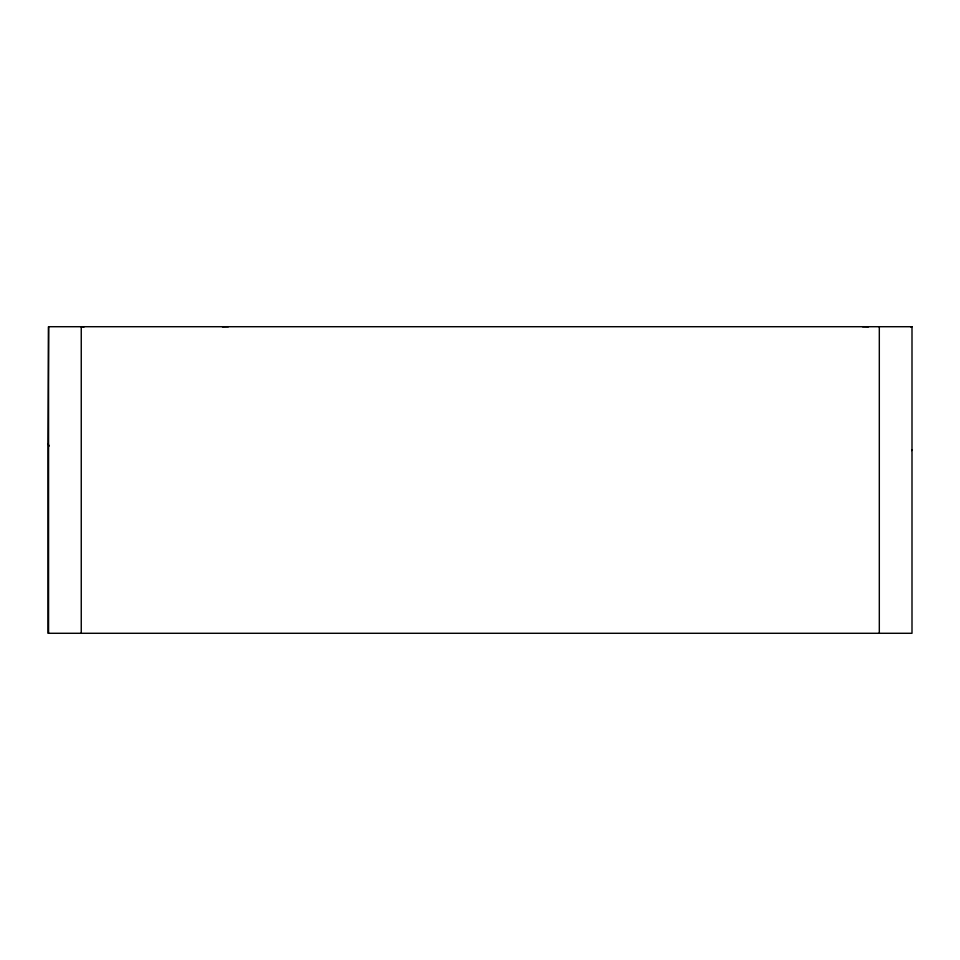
<?xml version="1.0" encoding="UTF-8"?>
<svg xmlns="http://www.w3.org/2000/svg" width="960" height="960" viewBox="0 0 960 960"><rect width="100%" height="100%" fill="white"/><g stroke="black" fill="none" stroke-linecap="round" stroke-linejoin="round"><path stroke-width="1.44" d="M48 443.712L48.552 326.712L912 326.712L912 633.288L48 633.288L48 443.712L49.152 446.052M910.956 327.108L912 326.712M84.108 326.868L81.252 326.712L81.252 633.288M879.312 326.712L879.312 633.288M48.564 326.712L48.564 633.288M911.976 449.628A33.636 6.552 0 0 1 911.64 450.576M862.536 326.712A32.688 6.372 0 0 1 868.488 326.82M222.444 326.82A32.688 6.372 0 0 1 228.396 326.712"/></g></svg>
